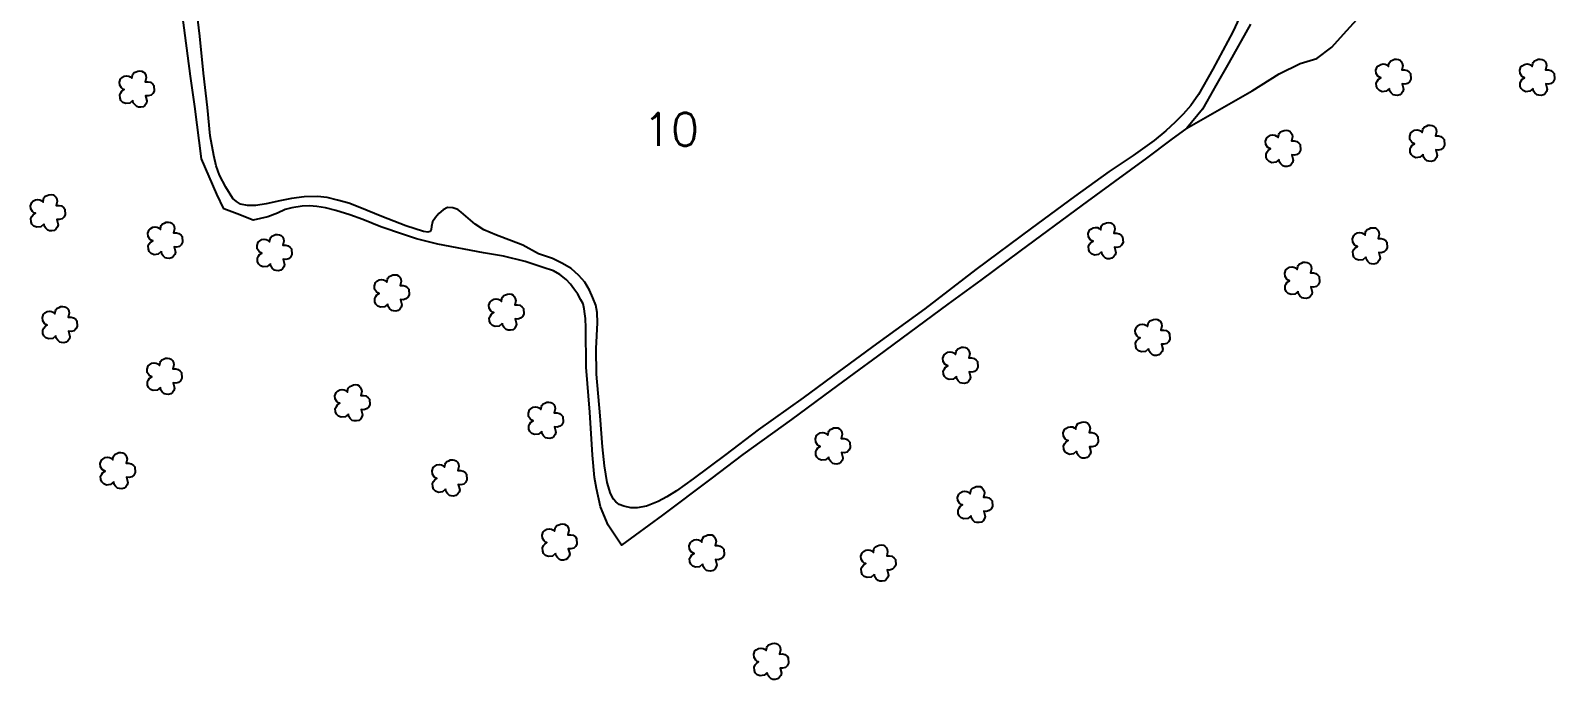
# Model space of a CAD drawing. Extents: x 727917 to 730017, y 7820137 to 7823107.
# Drawn here: x 728970 to 729575, y 7820943 to 7821201 of the extents above; entities that cross this region are included whole.
import ezdxf

# ---------------------------------------------------------------- set-up
doc = ezdxf.new("R2010")
doc.units = 0
doc.linetypes.add('CONTINUO', pattern=[0])
for name, color, linetype in [('0114000665', 1, 'Continuous'), ('_SIMBOLO ARVORE', 118, 'Continuous'), ('PASTO', 7, 'Continuous'), ('TEXTO_NUN_TAL', 7, 'Continuous')]:
    doc.layers.add(name, color=color, linetype=linetype)
doc.layers.add('0114000665010', color=5, linetype='Continuous', lineweight=25)
doc.styles.add('Simplex', font='simplex.shx')

msp = doc.modelspace()

# ---------------------------------------------------------------- linework, layer by layer
at = {"layer": '0114000665'}
msp.add_lwpolyline([(729454.27, 7821203.57), (729445.6, 7821188.31), (729440.51, 7821179.3), (729436.89, 7821172.97), (729435.12, 7821169.93), (729428.96, 7821162.31), (729422.6, 7821157.67), (729412.92, 7821150.42), (729400.24, 7821141.12), (729387.44, 7821131.75), (729362.7, 7821113.58), (729347.19, 7821102.04), (729334.09, 7821092.5), (729321.9, 7821083.45), (729306.1, 7821071.9), (729296.81, 7821065), (729287.7, 7821058.35), (729271.97, 7821046.74), (729252.76, 7821032.8), (729240.03, 7821023.18), (729220.76, 7821008.79), (729204.56, 7820996.88), (729199.26, 7821004.76), (729196.14, 7821012.07), (729194.61, 7821019.31), (729193.77, 7821023.74), (729193, 7821032.51), (729191.97, 7821049.63), (729190.55, 7821067.53), (729190.43, 7821083.12), (729190.2, 7821086.78), (729190.01, 7821088.61), (729189.74, 7821090.68), (729189.25, 7821092.56), (729188.44, 7821094.17), (729187.14, 7821096.43), (729185.64, 7821098.62), (729184.3, 7821100.38), (729182.61, 7821102.26), (729180, 7821104.27), (729177.47, 7821105.72), (729173.41, 7821107.07), (729166.24, 7821109.44), (729157.67, 7821111.52), (729149.77, 7821112.82), (729131.61, 7821116.35), (729123.08, 7821118.46), (729118.01, 7821120.15), (729108.97, 7821123.19), (729101.83, 7821126.1), (729096.69, 7821127.98), (729091.1, 7821129.64), (729087.07, 7821130.67), (729083.61, 7821131.25), (729080.65, 7821131.48), (729077.77, 7821131.4), (729073.7, 7821130.78), (729071.05, 7821130.12), (729068.02, 7821128.6), (729064.14, 7821127.12), (729058.25, 7821125.88), (729051.97, 7821128.28), (729046.72, 7821130.31), (729043.85, 7821136.11), (729037.83, 7821150.23), (729035.09, 7821170.93), (729033.44, 7821183.04), (729030.27, 7821207.21)], dxfattribs=at)
at = {"layer": '0114000665010'}
msp.add_lwpolyline([(729453.4, 7821214.05), (729447.19, 7821200.62), (729439.31, 7821185.71), (729433.56, 7821175.76), (729430.5, 7821171.31), (729427.53, 7821167.88), (729424.29, 7821164.73), (729420.58, 7821161.31), (729415.95, 7821157.51), (729407.61, 7821151.49), (729398.11, 7821145.2), (729384.35, 7821135.21), (729367.35, 7821122.69), (729345.18, 7821106.25), (729324.92, 7821090.63), (729305.77, 7821076.78), (729290.79, 7821065.79), (729276.69, 7821055.36), (729258.8, 7821042.57), (729245.98, 7821032.83), (729233.03, 7821023.12), (729226.41, 7821018.43), (729222.58, 7821015.99), (729219.04, 7821014.19), (729214.48, 7821012.34), (729210.78, 7821011.61), (729208.23, 7821011.69), (729205.4, 7821012.27), (729203.66, 7821012.96), (729202.28, 7821013.97), (729201.41, 7821015.14), (729200.13, 7821017.35), (729198.86, 7821021.7), (729197.84, 7821028.32), (729197.05, 7821035.91), (729196.03, 7821048.2), (729194.62, 7821064.73), (729194.44, 7821074.91), (729194.97, 7821085.08), (729194.9, 7821089.24), (729194.32, 7821092.03), (729193.16, 7821095.05), (729191.88, 7821098.02), (729189.96, 7821101.28), (729187.57, 7821103.84), (729184.48, 7821106.65), (729181.16, 7821108.63), (729177.2, 7821110.55), (729171.56, 7821112.47), (729165.33, 7821115.9), (729160.8, 7821117.62), (729154.94, 7821119.87), (729149.94, 7821121.96), (729146.37, 7821124.29), (729140.93, 7821128.95), (729139.51, 7821130.12), (729137.58, 7821130.66), (729135.5, 7821130.81), (729133.75, 7821129.97), (729132.04, 7821128.44), (729130.65, 7821126.88), (729129.49, 7821125.17), (729129.05, 7821123.38), (729129.01, 7821122.07), (729128.54, 7821121.38), (729127.67, 7821121.09), (729125.99, 7821121.27), (729118.92, 7821123.53), (729109.34, 7821127.28), (729100.65, 7821130.85), (729096.25, 7821132.52), (729091.84, 7821133.83), (729087.71, 7821134.78), (729083.81, 7821135.18), (729078.6, 7821135.08), (729073.57, 7821134.38), (729068.93, 7821133.51), (729063.4, 7821132.27), (729059.39, 7821131.69), (729056.04, 7821131.65), (729053.34, 7821132.23), (729051.74, 7821133.25), (729050.24, 7821134.49), (729047.44, 7821138.97), (729044.92, 7821143.67), (729043.61, 7821147.39), (729042.63, 7821151.55), (729041.28, 7821159.27), (729040.14, 7821170.5), (729038.61, 7821184.17), (729037.08, 7821198.86), (729035.4, 7821213.44)], dxfattribs=at)
at = {"layer": '_SIMBOLO ARVORE', "linetype": 'CONTINUO'}
for points in [[(729509.36, 7821178.05, 0), (729508.11, 7821177.01, 0), (729506.53, 7821176.82, 0), (729505.4, 7821177.26, 0), (729504.6, 7821178.05, 0), (729504.27, 7821178.95, 0), (729504.18, 7821180.28, 0), (729504.61, 7821181.12, 0), (729505.07, 7821181.74, 0), (729505.98, 7821182.36, 0), (729505.4, 7821182.55, 0), (729504.83, 7821183.02, 0), (729504.16, 7821184.08, 0), (729504.03, 7821185.34, 0), (729504.52, 7821186.66, 0), (729505.03, 7821187.13, 0), (729505.96, 7821187.69, 0), (729506.94, 7821187.83, 0), (729507.72, 7821187.71, 0), (729508.33, 7821187.43, 0), (729509.01, 7821186.82, 0), (729509.21, 7821187.98, 0), (729509.39, 7821188.44, 0), (729509.89, 7821189.08, 0), (729510.64, 7821189.36, 0), (729511.38, 7821189.68, 0), (729512.2, 7821189.76, 0), (729512.98, 7821189.65, 0), (729513.62, 7821189.31, 0), (729514.09, 7821188.8, 0), (729514.5, 7821187.99, 0), (729514.67, 7821187.08, 0), (729514.29, 7821185.46, 0), (729515.42, 7821185.48, 0), (729516.36, 7821185.26, 0), (729517.24, 7821184.56, 0), (729517.73, 7821184, 0), (729517.86, 7821181.77, 0), (729517.32, 7821180.78, 0), (729516.59, 7821180.12, 0), (729515.45, 7821179.81, 0), (729514.45, 7821179.9, 0), (729514.99, 7821177.82, 0), (729514.74, 7821176.94, 0), (729514.14, 7821176.09, 0), (729513.48, 7821175.57, 0), (729512.54, 7821175.33, 0), (729511.61, 7821175.39, 0), (729510.91, 7821175.59, 0), (729510.11, 7821176.38, 0), (729509.57, 7821177.08, 0), (729509.4, 7821178.16, 0)], [(729566.42, 7821178.05, 0), (729565.17, 7821177.01, 0), (729563.59, 7821176.82, 0), (729562.46, 7821177.26, 0), (729561.66, 7821178.05, 0), (729561.33, 7821178.95, 0), (729561.24, 7821180.28, 0), (729561.67, 7821181.12, 0), (729562.13, 7821181.74, 0), (729563.04, 7821182.36, 0), (729562.46, 7821182.55, 0), (729561.89, 7821183.02, 0), (729561.22, 7821184.08, 0), (729561.09, 7821185.34, 0), (729561.58, 7821186.66, 0), (729562.09, 7821187.13, 0), (729563.02, 7821187.69, 0), (729564, 7821187.83, 0), (729564.78, 7821187.71, 0), (729565.39, 7821187.43, 0), (729566.07, 7821186.82, 0), (729566.27, 7821187.98, 0), (729566.45, 7821188.44, 0), (729566.95, 7821189.08, 0), (729567.7, 7821189.36, 0), (729568.44, 7821189.68, 0), (729569.26, 7821189.76, 0), (729570.04, 7821189.65, 0), (729570.68, 7821189.31, 0), (729571.15, 7821188.8, 0), (729571.56, 7821187.99, 0), (729571.73, 7821187.08, 0), (729571.35, 7821185.46, 0), (729572.48, 7821185.48, 0), (729573.42, 7821185.26, 0), (729574.3, 7821184.56, 0), (729574.79, 7821184, 0), (729574.92, 7821181.77, 0), (729574.38, 7821180.78, 0), (729573.65, 7821180.12, 0), (729572.51, 7821179.81, 0), (729571.51, 7821179.9, 0), (729572.05, 7821177.82, 0), (729571.8, 7821176.94, 0), (729571.2, 7821176.09, 0), (729570.54, 7821175.57, 0), (729569.6, 7821175.33, 0), (729568.67, 7821175.39, 0), (729567.97, 7821175.59, 0), (729567.17, 7821176.38, 0), (729566.63, 7821177.08, 0), (729566.46, 7821178.16, 0)], [(729010.53, 7821173.37, 0), (729009.28, 7821172.32, 0), (729007.7, 7821172.14, 0), (729006.57, 7821172.58, 0), (729005.77, 7821173.36, 0), (729005.44, 7821174.27, 0), (729005.35, 7821175.6, 0), (729005.78, 7821176.44, 0), (729006.23, 7821177.06, 0), (729007.15, 7821177.68, 0), (729006.57, 7821177.86, 0), (729005.99, 7821178.33, 0), (729005.32, 7821179.39, 0), (729005.2, 7821180.66, 0), (729005.69, 7821181.97, 0), (729006.2, 7821182.44, 0), (729007.13, 7821183.01, 0), (729008.1, 7821183.14, 0), (729008.88, 7821183.03, 0), (729009.5, 7821182.74, 0), (729010.18, 7821182.14, 0), (729010.38, 7821183.29, 0), (729010.55, 7821183.75, 0), (729011.06, 7821184.39, 0), (729011.81, 7821184.67, 0), (729012.54, 7821185, 0), (729013.37, 7821185.07, 0), (729014.15, 7821184.96, 0), (729014.79, 7821184.63, 0), (729015.26, 7821184.12, 0), (729015.67, 7821183.3, 0), (729015.83, 7821182.39, 0), (729015.46, 7821180.78, 0), (729016.59, 7821180.8, 0), (729017.52, 7821180.57, 0), (729018.41, 7821179.87, 0), (729018.9, 7821179.31, 0), (729019.03, 7821177.09, 0), (729018.48, 7821176.09, 0), (729017.76, 7821175.43, 0), (729016.62, 7821175.13, 0), (729015.62, 7821175.21, 0), (729016.15, 7821173.14, 0), (729015.91, 7821172.25, 0), (729015.31, 7821171.41, 0), (729014.65, 7821170.88, 0), (729013.71, 7821170.65, 0), (729012.77, 7821170.71, 0), (729012.08, 7821170.9, 0), (729011.28, 7821171.69, 0), (729010.73, 7821172.4, 0), (729010.56, 7821173.48, 0)], [(729522.75, 7821151.87, 0), (729521.51, 7821150.82, 0), (729519.92, 7821150.64, 0), (729518.79, 7821151.08, 0), (729517.99, 7821151.86, 0), (729517.66, 7821152.77, 0), (729517.57, 7821154.1, 0), (729518.01, 7821154.94, 0), (729518.46, 7821155.56, 0), (729519.37, 7821156.18, 0), (729518.79, 7821156.36, 0), (729518.22, 7821156.83, 0), (729517.55, 7821157.89, 0), (729517.43, 7821159.16, 0), (729517.91, 7821160.47, 0), (729518.42, 7821160.94, 0), (729519.35, 7821161.51, 0), (729520.33, 7821161.64, 0), (729521.11, 7821161.53, 0), (729521.73, 7821161.24, 0), (729522.4, 7821160.64, 0), (729522.61, 7821161.79, 0), (729522.78, 7821162.25, 0), (729523.28, 7821162.89, 0), (729524.04, 7821163.17, 0), (729524.77, 7821163.5, 0), (729525.6, 7821163.57, 0), (729526.38, 7821163.46, 0), (729527.01, 7821163.12, 0), (729527.48, 7821162.62, 0), (729527.9, 7821161.8, 0), (729528.06, 7821160.89, 0), (729527.68, 7821159.28, 0), (729528.81, 7821159.3, 0), (729529.75, 7821159.07, 0), (729530.63, 7821158.37, 0), (729531.12, 7821157.81, 0), (729531.25, 7821155.59, 0), (729530.71, 7821154.59, 0), (729529.98, 7821153.93, 0), (729528.84, 7821153.63, 0), (729527.84, 7821153.71, 0), (729528.38, 7821151.64, 0), (729528.13, 7821150.75, 0), (729527.53, 7821149.91, 0), (729526.87, 7821149.38, 0), (729525.93, 7821149.15, 0), (729525, 7821149.21, 0), (729524.3, 7821149.4, 0), (729523.5, 7821150.19, 0), (729522.96, 7821150.9, 0), (729522.79, 7821151.98, 0)], [(729465.57, 7821149.86, 0), (729464.32, 7821148.82, 0), (729462.74, 7821148.64, 0), (729461.61, 7821149.07, 0), (729460.81, 7821149.86, 0), (729460.48, 7821150.76, 0), (729460.39, 7821152.09, 0), (729460.82, 7821152.93, 0), (729461.27, 7821153.55, 0), (729462.19, 7821154.17, 0), (729461.61, 7821154.36, 0), (729461.03, 7821154.83, 0), (729460.36, 7821155.89, 0), (729460.24, 7821157.15, 0), (729460.72, 7821158.47, 0), (729461.24, 7821158.94, 0), (729462.16, 7821159.51, 0), (729463.14, 7821159.64, 0), (729463.92, 7821159.53, 0), (729464.54, 7821159.24, 0), (729465.22, 7821158.64, 0), (729465.42, 7821159.79, 0), (729465.59, 7821160.25, 0), (729466.1, 7821160.89, 0), (729466.85, 7821161.17, 0), (729467.58, 7821161.49, 0), (729468.41, 7821161.57, 0), (729469.19, 7821161.46, 0), (729469.82, 7821161.12, 0), (729470.3, 7821160.61, 0), (729470.71, 7821159.8, 0), (729470.87, 7821158.89, 0), (729470.49, 7821157.28, 0), (729471.63, 7821157.29, 0), (729472.56, 7821157.07, 0), (729473.44, 7821156.37, 0), (729473.93, 7821155.81, 0), (729474.07, 7821153.59, 0), (729473.52, 7821152.59, 0), (729472.8, 7821151.93, 0), (729471.66, 7821151.62, 0), (729470.66, 7821151.71, 0), (729471.19, 7821149.63, 0), (729470.95, 7821148.75, 0), (729470.35, 7821147.9, 0), (729469.69, 7821147.38, 0), (729468.75, 7821147.15, 0), (729467.81, 7821147.2, 0), (729467.12, 7821147.4, 0), (729466.32, 7821148.19, 0), (729465.77, 7821148.9, 0), (729465.6, 7821149.97, 0)], [(728975.23, 7821124.27, 0), (728973.98, 7821123.23, 0), (728972.4, 7821123.04, 0), (728971.27, 7821123.48, 0), (728970.47, 7821124.27, 0), (728970.14, 7821125.17, 0), (728970.05, 7821126.5, 0), (728970.48, 7821127.34, 0), (728970.94, 7821127.96, 0), (728971.85, 7821128.58, 0), (728971.27, 7821128.76, 0), (728970.7, 7821129.24, 0), (728970.02, 7821130.3, 0), (728969.9, 7821131.56, 0), (728970.39, 7821132.87, 0), (728970.9, 7821133.34, 0), (728971.83, 7821133.91, 0), (728972.8, 7821134.04, 0), (728973.58, 7821133.93, 0), (728974.2, 7821133.65, 0), (728974.88, 7821133.04, 0), (728975.08, 7821134.2, 0), (728975.25, 7821134.66, 0), (728975.76, 7821135.3, 0), (728976.51, 7821135.57, 0), (728977.24, 7821135.9, 0), (728978.07, 7821135.97, 0), (728978.85, 7821135.86, 0), (728979.49, 7821135.53, 0), (728979.96, 7821135.02, 0), (728980.37, 7821134.2, 0), (728980.53, 7821133.3, 0), (728980.16, 7821131.68, 0), (728981.29, 7821131.7, 0), (728982.22, 7821131.47, 0), (728983.11, 7821130.78, 0), (728983.6, 7821130.22, 0), (728983.73, 7821127.99, 0), (728983.18, 7821127, 0), (728982.46, 7821126.33, 0), (728981.32, 7821126.03, 0), (728980.32, 7821126.12, 0), (728980.85, 7821124.04, 0), (728980.61, 7821123.16, 0), (728980.01, 7821122.31, 0), (728979.35, 7821121.78, 0), (728978.41, 7821121.55, 0), (728977.48, 7821121.61, 0), (728976.78, 7821121.81, 0), (728975.98, 7821122.59, 0), (728975.43, 7821123.3, 0), (728975.27, 7821124.38, 0)], [(729021.81, 7821113.36, 0), (729020.56, 7821112.31, 0), (729018.98, 7821112.13, 0), (729017.85, 7821112.57, 0), (729017.05, 7821113.36, 0), (729016.72, 7821114.26, 0), (729016.63, 7821115.59, 0), (729017.06, 7821116.43, 0), (729017.52, 7821117.05, 0), (729018.43, 7821117.67, 0), (729017.85, 7821117.85, 0), (729017.28, 7821118.33, 0), (729016.6, 7821119.39, 0), (729016.48, 7821120.65, 0), (729016.97, 7821121.96, 0), (729017.48, 7821122.43, 0), (729018.41, 7821123, 0), (729019.38, 7821123.13, 0), (729020.16, 7821123.02, 0), (729020.78, 7821122.74, 0), (729021.46, 7821122.13, 0), (729021.66, 7821123.29, 0), (729021.83, 7821123.75, 0), (729022.34, 7821124.39, 0), (729023.09, 7821124.66, 0), (729023.82, 7821124.99, 0), (729024.65, 7821125.06, 0), (729025.43, 7821124.95, 0), (729026.07, 7821124.62, 0), (729026.54, 7821124.11, 0), (729026.95, 7821123.29, 0), (729027.11, 7821122.39, 0), (729026.74, 7821120.77, 0), (729027.87, 7821120.79, 0), (729028.8, 7821120.56, 0), (729029.69, 7821119.87, 0), (729030.18, 7821119.31, 0), (729030.31, 7821117.08, 0), (729029.76, 7821116.09, 0), (729029.04, 7821115.42, 0), (729027.9, 7821115.12, 0), (729026.9, 7821115.21, 0), (729027.43, 7821113.13, 0), (729027.19, 7821112.24, 0), (729026.59, 7821111.4, 0), (729025.93, 7821110.87, 0), (729024.99, 7821110.64, 0), (729024.06, 7821110.7, 0), (729023.36, 7821110.9, 0), (729022.56, 7821111.68, 0), (729022.01, 7821112.39, 0), (729021.85, 7821113.47, 0)], [(729065.16, 7821108.48, 0), (729063.91, 7821107.43, 0), (729062.33, 7821107.25, 0), (729061.2, 7821107.69, 0), (729060.4, 7821108.47, 0), (729060.07, 7821109.37, 0), (729059.98, 7821110.7, 0), (729060.41, 7821111.54, 0), (729060.87, 7821112.17, 0), (729061.78, 7821112.78, 0), (729061.2, 7821112.97, 0), (729060.63, 7821113.44, 0), (729059.95, 7821114.5, 0), (729059.83, 7821115.76, 0), (729060.32, 7821117.08, 0), (729060.83, 7821117.55, 0), (729061.76, 7821118.12, 0), (729062.73, 7821118.25, 0), (729063.51, 7821118.14, 0), (729064.13, 7821117.85, 0), (729064.81, 7821117.25, 0), (729065.01, 7821118.4, 0), (729065.18, 7821118.86, 0), (729065.69, 7821119.5, 0), (729066.44, 7821119.78, 0), (729067.17, 7821120.1, 0), (729068, 7821120.18, 0), (729068.78, 7821120.07, 0), (729069.42, 7821119.73, 0), (729069.89, 7821119.22, 0), (729070.3, 7821118.41, 0), (729070.46, 7821117.5, 0), (729070.09, 7821115.89, 0), (729071.22, 7821115.91, 0), (729072.15, 7821115.68, 0), (729073.04, 7821114.98, 0), (729073.53, 7821114.42, 0), (729073.66, 7821112.2, 0), (729073.11, 7821111.2, 0), (729072.39, 7821110.54, 0), (729071.25, 7821110.23, 0), (729070.25, 7821110.32, 0), (729070.78, 7821108.25, 0), (729070.54, 7821107.36, 0), (729069.94, 7821106.51, 0), (729069.28, 7821105.99, 0), (729068.34, 7821105.76, 0), (729067.41, 7821105.81, 0), (729066.71, 7821106.01, 0), (729065.91, 7821106.8, 0), (729065.36, 7821107.51, 0), (729065.2, 7821108.58, 0)], [(729395.11, 7821113.21, 0), (729393.87, 7821112.16, 0), (729392.28, 7821111.98, 0), (729391.16, 7821112.42, 0), (729390.36, 7821113.2, 0), (729390.03, 7821114.1, 0), (729389.94, 7821115.43, 0), (729390.37, 7821116.27, 0), (729390.82, 7821116.9, 0), (729391.73, 7821117.51, 0), (729391.15, 7821117.7, 0), (729390.58, 7821118.17, 0), (729389.91, 7821119.23, 0), (729389.79, 7821120.49, 0), (729390.27, 7821121.81, 0), (729390.78, 7821122.28, 0), (729391.71, 7821122.85, 0), (729392.69, 7821122.98, 0), (729393.47, 7821122.87, 0), (729394.09, 7821122.58, 0), (729394.76, 7821121.98, 0), (729394.97, 7821123.13, 0), (729395.14, 7821123.59, 0), (729395.64, 7821124.23, 0), (729396.4, 7821124.51, 0), (729397.13, 7821124.83, 0), (729397.96, 7821124.91, 0), (729398.74, 7821124.8, 0), (729399.37, 7821124.46, 0), (729399.84, 7821123.95, 0), (729400.26, 7821123.14, 0), (729400.42, 7821122.23, 0), (729400.04, 7821120.62, 0), (729401.17, 7821120.63, 0), (729402.11, 7821120.41, 0), (729402.99, 7821119.71, 0), (729403.48, 7821119.15, 0), (729403.62, 7821116.93, 0), (729403.07, 7821115.93, 0), (729402.35, 7821115.27, 0), (729401.21, 7821114.96, 0), (729400.21, 7821115.05, 0), (729400.74, 7821112.97, 0), (729400.5, 7821112.09, 0), (729399.89, 7821111.24, 0), (729399.23, 7821110.72, 0), (729398.29, 7821110.49, 0), (729397.36, 7821110.54, 0), (729396.66, 7821110.74, 0), (729395.86, 7821111.53, 0), (729395.32, 7821112.24, 0), (729395.15, 7821113.31, 0)], [(729500.04, 7821111.14, 0), (729498.8, 7821110.09, 0), (729497.22, 7821109.91, 0), (729496.09, 7821110.35, 0), (729495.29, 7821111.13, 0), (729494.96, 7821112.03, 0), (729494.87, 7821113.36, 0), (729495.3, 7821114.2, 0), (729495.75, 7821114.83, 0), (729496.67, 7821115.44, 0), (729496.09, 7821115.63, 0), (729495.51, 7821116.1, 0), (729494.84, 7821117.16, 0), (729494.72, 7821118.42, 0), (729495.2, 7821119.74, 0), (729495.71, 7821120.21, 0), (729496.64, 7821120.78, 0), (729497.62, 7821120.91, 0), (729498.4, 7821120.8, 0), (729499.02, 7821120.51, 0), (729499.7, 7821119.91, 0), (729499.9, 7821121.06, 0), (729500.07, 7821121.52, 0), (729500.58, 7821122.16, 0), (729501.33, 7821122.44, 0), (729502.06, 7821122.76, 0), (729502.89, 7821122.84, 0), (729503.67, 7821122.73, 0), (729504.3, 7821122.39, 0), (729504.78, 7821121.88, 0), (729505.19, 7821121.07, 0), (729505.35, 7821120.16, 0), (729504.97, 7821118.55, 0), (729506.11, 7821118.56, 0), (729507.04, 7821118.34, 0), (729507.92, 7821117.64, 0), (729508.41, 7821117.08, 0), (729508.55, 7821114.86, 0), (729508, 7821113.86, 0), (729507.28, 7821113.2, 0), (729506.14, 7821112.89, 0), (729505.14, 7821112.98, 0), (729505.67, 7821110.9, 0), (729505.43, 7821110.02, 0), (729504.83, 7821109.17, 0), (729504.16, 7821108.65, 0), (729503.23, 7821108.42, 0), (729502.29, 7821108.47, 0), (729501.6, 7821108.67, 0), (729500.79, 7821109.46, 0), (729500.25, 7821110.17, 0), (729500.08, 7821111.24, 0)], [(729473.13, 7821097.49, 0), (729471.89, 7821096.45, 0), (729470.31, 7821096.27, 0), (729469.18, 7821096.7, 0), (729468.38, 7821097.49, 0), (729468.05, 7821098.39, 0), (729467.96, 7821099.72, 0), (729468.39, 7821100.56, 0), (729468.84, 7821101.18, 0), (729469.75, 7821101.8, 0), (729469.17, 7821101.99, 0), (729468.6, 7821102.46, 0), (729467.93, 7821103.52, 0), (729467.81, 7821104.78, 0), (729468.29, 7821106.1, 0), (729468.8, 7821106.57, 0), (729469.73, 7821107.14, 0), (729470.71, 7821107.27, 0), (729471.49, 7821107.16, 0), (729472.11, 7821106.87, 0), (729472.78, 7821106.27, 0), (729472.99, 7821107.42, 0), (729473.16, 7821107.88, 0), (729473.67, 7821108.52, 0), (729474.42, 7821108.8, 0), (729475.15, 7821109.12, 0), (729475.98, 7821109.2, 0), (729476.76, 7821109.09, 0), (729477.39, 7821108.75, 0), (729477.86, 7821108.24, 0), (729478.28, 7821107.43, 0), (729478.44, 7821106.52, 0), (729478.06, 7821104.91, 0), (729479.2, 7821104.92, 0), (729480.13, 7821104.7, 0), (729481.01, 7821104, 0), (729481.5, 7821103.44, 0), (729481.64, 7821101.22, 0), (729481.09, 7821100.22, 0), (729480.37, 7821099.56, 0), (729479.23, 7821099.25, 0), (729478.23, 7821099.34, 0), (729478.76, 7821097.26, 0), (729478.52, 7821096.38, 0), (729477.92, 7821095.53, 0), (729477.25, 7821095.01, 0), (729476.31, 7821094.78, 0), (729475.38, 7821094.83, 0), (729474.68, 7821095.03, 0), (729473.88, 7821095.82, 0), (729473.34, 7821096.53, 0), (729473.17, 7821097.6, 0)], [(729111.74, 7821092.47, 0), (729110.49, 7821091.43, 0), (729108.91, 7821091.25, 0), (729107.78, 7821091.68, 0), (729106.98, 7821092.47, 0), (729106.65, 7821093.37, 0), (729106.56, 7821094.7, 0), (729106.99, 7821095.54, 0), (729107.44, 7821096.16, 0), (729108.36, 7821096.78, 0), (729107.78, 7821096.97, 0), (729107.2, 7821097.44, 0), (729106.53, 7821098.5, 0), (729106.41, 7821099.76, 0), (729106.9, 7821101.08, 0), (729107.41, 7821101.55, 0), (729108.34, 7821102.12, 0), (729109.31, 7821102.25, 0), (729110.09, 7821102.14, 0), (729110.71, 7821101.85, 0), (729111.39, 7821101.25, 0), (729111.59, 7821102.4, 0), (729111.76, 7821102.86, 0), (729112.27, 7821103.5, 0), (729113.02, 7821103.78, 0), (729113.75, 7821104.1, 0), (729114.58, 7821104.18, 0), (729115.36, 7821104.07, 0), (729116, 7821103.73, 0), (729116.47, 7821103.22, 0), (729116.88, 7821102.41, 0), (729117.04, 7821101.5, 0), (729116.67, 7821099.89, 0), (729117.8, 7821099.9, 0), (729118.73, 7821099.68, 0), (729119.62, 7821098.98, 0), (729120.11, 7821098.42, 0), (729120.24, 7821096.2, 0), (729119.69, 7821095.2, 0), (729118.97, 7821094.54, 0), (729117.83, 7821094.23, 0), (729116.83, 7821094.32, 0), (729117.36, 7821092.24, 0), (729117.12, 7821091.36, 0), (729116.52, 7821090.51, 0), (729115.86, 7821089.99, 0), (729114.92, 7821089.76, 0), (729113.99, 7821089.81, 0), (729113.29, 7821090.01, 0), (729112.49, 7821090.8, 0), (729111.94, 7821091.51, 0), (729111.77, 7821092.58, 0)], [(729157.22, 7821084.84, 0), (729155.98, 7821083.79, 0), (729154.39, 7821083.61, 0), (729153.27, 7821084.05, 0), (729152.47, 7821084.83, 0), (729152.14, 7821085.73, 0), (729152.05, 7821087.07, 0), (729152.48, 7821087.91, 0), (729152.93, 7821088.53, 0), (729153.84, 7821089.15, 0), (729153.26, 7821089.33, 0), (729152.69, 7821089.8, 0), (729152.02, 7821090.86, 0), (729151.9, 7821092.12, 0), (729152.38, 7821093.44, 0), (729152.89, 7821093.91, 0), (729153.82, 7821094.48, 0), (729154.8, 7821094.61, 0), (729155.58, 7821094.5, 0), (729156.2, 7821094.21, 0), (729156.87, 7821093.61, 0), (729157.08, 7821094.76, 0), (729157.25, 7821095.22, 0), (729157.75, 7821095.86, 0), (729158.51, 7821096.14, 0), (729159.24, 7821096.47, 0), (729160.07, 7821096.54, 0), (729160.85, 7821096.43, 0), (729161.48, 7821096.09, 0), (729161.95, 7821095.58, 0), (729162.37, 7821094.77, 0), (729162.53, 7821093.86, 0), (729162.15, 7821092.25, 0), (729163.28, 7821092.27, 0), (729164.22, 7821092.04, 0), (729165.1, 7821091.34, 0), (729165.59, 7821090.78, 0), (729165.73, 7821088.56, 0), (729165.18, 7821087.56, 0), (729164.46, 7821086.9, 0), (729163.32, 7821086.59, 0), (729162.32, 7821086.68, 0), (729162.85, 7821084.61, 0), (729162.6, 7821083.72, 0), (729162, 7821082.88, 0), (729161.34, 7821082.35, 0), (729160.4, 7821082.12, 0), (729159.47, 7821082.17, 0), (729158.77, 7821082.37, 0), (729157.97, 7821083.16, 0), (729157.43, 7821083.87, 0), (729157.26, 7821084.94, 0)], [(728979.96, 7821079.9, 0), (728978.71, 7821078.86, 0), (728977.13, 7821078.67, 0), (728976, 7821079.11, 0), (728975.2, 7821079.9, 0), (728974.87, 7821080.8, 0), (728974.78, 7821082.13, 0), (728975.21, 7821082.97, 0), (728975.67, 7821083.59, 0), (728976.58, 7821084.21, 0), (728976, 7821084.4, 0), (728975.43, 7821084.87, 0), (728974.75, 7821085.93, 0), (728974.63, 7821087.19, 0), (728975.12, 7821088.5, 0), (728975.63, 7821088.98, 0), (728976.56, 7821089.54, 0), (728977.53, 7821089.67, 0), (728978.31, 7821089.56, 0), (728978.93, 7821089.28, 0), (728979.61, 7821088.67, 0), (728979.81, 7821089.83, 0), (728979.98, 7821090.29, 0), (728980.49, 7821090.93, 0), (728981.24, 7821091.2, 0), (728981.98, 7821091.53, 0), (728982.8, 7821091.61, 0), (728983.58, 7821091.49, 0), (728984.22, 7821091.16, 0), (728984.69, 7821090.65, 0), (728985.1, 7821089.84, 0), (728985.26, 7821088.93, 0), (728984.89, 7821087.31, 0), (728986.02, 7821087.33, 0), (728986.96, 7821087.11, 0), (728987.84, 7821086.41, 0), (728988.33, 7821085.85, 0), (728988.46, 7821083.62, 0), (728987.91, 7821082.63, 0), (728987.19, 7821081.96, 0), (728986.05, 7821081.66, 0), (728985.05, 7821081.75, 0), (728985.58, 7821079.67, 0), (728985.34, 7821078.79, 0), (728984.74, 7821077.94, 0), (728984.08, 7821077.41, 0), (728983.14, 7821077.18, 0), (728982.21, 7821077.24, 0), (728981.51, 7821077.44, 0), (728980.71, 7821078.22, 0), (728980.16, 7821078.93, 0), (728980, 7821080.01, 0)], [(729413.75, 7821074.8, 0), (729412.5, 7821073.75, 0), (729410.92, 7821073.57, 0), (729409.79, 7821074.01, 0), (729408.99, 7821074.8, 0), (729408.66, 7821075.7, 0), (729408.57, 7821077.03, 0), (729409, 7821077.87, 0), (729409.45, 7821078.49, 0), (729410.37, 7821079.11, 0), (729409.79, 7821079.29, 0), (729409.21, 7821079.77, 0), (729408.54, 7821080.83, 0), (729408.42, 7821082.09, 0), (729408.91, 7821083.4, 0), (729409.42, 7821083.87, 0), (729410.35, 7821084.44, 0), (729411.32, 7821084.57, 0), (729412.1, 7821084.46, 0), (729412.72, 7821084.18, 0), (729413.4, 7821083.57, 0), (729413.6, 7821084.73, 0), (729413.77, 7821085.19, 0), (729414.28, 7821085.83, 0), (729415.03, 7821086.1, 0), (729415.76, 7821086.43, 0), (729416.59, 7821086.5, 0), (729417.37, 7821086.39, 0), (729418, 7821086.06, 0), (729418.48, 7821085.55, 0), (729418.89, 7821084.73, 0), (729419.05, 7821083.83, 0), (729418.67, 7821082.21, 0), (729419.81, 7821082.23, 0), (729420.74, 7821082, 0), (729421.63, 7821081.31, 0), (729422.11, 7821080.75, 0), (729422.25, 7821078.52, 0), (729421.7, 7821077.53, 0), (729420.98, 7821076.86, 0), (729419.84, 7821076.56, 0), (729418.84, 7821076.65, 0), (729419.37, 7821074.57, 0), (729419.13, 7821073.68, 0), (729418.53, 7821072.84, 0), (729417.87, 7821072.31, 0), (729416.93, 7821072.08, 0), (729415.99, 7821072.14, 0), (729415.3, 7821072.34, 0), (729414.5, 7821073.12, 0), (729413.95, 7821073.83, 0), (729413.78, 7821074.91, 0)], [(729337.47, 7821063.74, 0), (729336.23, 7821062.7, 0), (729334.64, 7821062.52, 0), (729333.51, 7821062.95, 0), (729332.71, 7821063.74, 0), (729332.38, 7821064.64, 0), (729332.29, 7821065.97, 0), (729332.73, 7821066.81, 0), (729333.18, 7821067.43, 0), (729334.09, 7821068.05, 0), (729333.51, 7821068.24, 0), (729332.94, 7821068.71, 0), (729332.27, 7821069.77, 0), (729332.15, 7821071.03, 0), (729332.63, 7821072.35, 0), (729333.14, 7821072.82, 0), (729334.07, 7821073.39, 0), (729335.05, 7821073.52, 0), (729335.83, 7821073.41, 0), (729336.45, 7821073.12, 0), (729337.12, 7821072.52, 0), (729337.33, 7821073.67, 0), (729337.5, 7821074.13, 0), (729338, 7821074.77, 0), (729338.76, 7821075.05, 0), (729339.49, 7821075.37, 0), (729340.32, 7821075.45, 0), (729341.1, 7821075.34, 0), (729341.73, 7821075, 0), (729342.2, 7821074.49, 0), (729342.61, 7821073.68, 0), (729342.78, 7821072.77, 0), (729342.4, 7821071.16, 0), (729343.53, 7821071.17, 0), (729344.47, 7821070.95, 0), (729345.35, 7821070.25, 0), (729345.84, 7821069.69, 0), (729345.97, 7821067.47, 0), (729345.43, 7821066.47, 0), (729344.7, 7821065.81, 0), (729343.56, 7821065.5, 0), (729342.56, 7821065.59, 0), (729343.1, 7821063.51, 0), (729342.85, 7821062.63, 0), (729342.25, 7821061.78, 0), (729341.59, 7821061.26, 0), (729340.65, 7821061.03, 0), (729339.72, 7821061.08, 0), (729339.02, 7821061.28, 0), (729338.22, 7821062.07, 0), (729337.68, 7821062.78, 0), (729337.51, 7821063.85, 0)], [(729021.49, 7821059.38, 0), (729020.24, 7821058.33, 0), (729018.66, 7821058.15, 0), (729017.53, 7821058.59, 0), (729016.73, 7821059.38, 0), (729016.4, 7821060.28, 0), (729016.31, 7821061.61, 0), (729016.74, 7821062.45, 0), (729017.2, 7821063.07, 0), (729018.11, 7821063.69, 0), (729017.53, 7821063.87, 0), (729016.96, 7821064.34, 0), (729016.28, 7821065.4, 0), (729016.16, 7821066.67, 0), (729016.65, 7821067.98, 0), (729017.16, 7821068.45, 0), (729018.09, 7821069.02, 0), (729019.06, 7821069.15, 0), (729019.85, 7821069.04, 0), (729020.46, 7821068.75, 0), (729021.14, 7821068.15, 0), (729021.34, 7821069.3, 0), (729021.51, 7821069.77, 0), (729022.02, 7821070.41, 0), (729022.77, 7821070.68, 0), (729023.51, 7821071.01, 0), (729024.33, 7821071.08, 0), (729025.11, 7821070.97, 0), (729025.75, 7821070.64, 0), (729026.22, 7821070.13, 0), (729026.63, 7821069.31, 0), (729026.79, 7821068.41, 0), (729026.42, 7821066.79, 0), (729027.55, 7821066.81, 0), (729028.49, 7821066.58, 0), (729029.37, 7821065.88, 0), (729029.86, 7821065.32, 0), (729029.99, 7821063.1, 0), (729029.44, 7821062.11, 0), (729028.72, 7821061.44, 0), (729027.58, 7821061.14, 0), (729026.58, 7821061.23, 0), (729027.11, 7821059.15, 0), (729026.87, 7821058.26, 0), (729026.27, 7821057.42, 0), (729025.61, 7821056.89, 0), (729024.67, 7821056.66, 0), (729023.74, 7821056.72, 0), (729023.04, 7821056.92, 0), (729022.24, 7821057.7, 0), (729021.69, 7821058.41, 0), (729021.53, 7821059.49, 0)], [(729096.09, 7821048.83, 0), (729094.84, 7821047.79, 0), (729093.26, 7821047.6, 0), (729092.13, 7821048.04, 0), (729091.33, 7821048.83, 0), (729091, 7821049.73, 0), (729090.91, 7821051.06, 0), (729091.34, 7821051.9, 0), (729091.8, 7821052.52, 0), (729092.71, 7821053.14, 0), (729092.13, 7821053.33, 0), (729091.56, 7821053.8, 0), (729090.88, 7821054.86, 0), (729090.76, 7821056.12, 0), (729091.25, 7821057.43, 0), (729091.76, 7821057.91, 0), (729092.69, 7821058.47, 0), (729093.66, 7821058.6, 0), (729094.45, 7821058.49, 0), (729095.06, 7821058.21, 0), (729095.74, 7821057.6, 0), (729095.94, 7821058.76, 0), (729096.11, 7821059.22, 0), (729096.62, 7821059.86, 0), (729097.37, 7821060.13, 0), (729098.11, 7821060.46, 0), (729098.93, 7821060.54, 0), (729099.71, 7821060.42, 0), (729100.35, 7821060.09, 0), (729100.82, 7821059.58, 0), (729101.23, 7821058.77, 0), (729101.39, 7821057.86, 0), (729101.02, 7821056.24, 0), (729102.15, 7821056.26, 0), (729103.09, 7821056.04, 0), (729103.97, 7821055.34, 0), (729104.46, 7821054.78, 0), (729104.59, 7821052.55, 0), (729104.04, 7821051.56, 0), (729103.32, 7821050.9, 0), (729102.18, 7821050.59, 0), (729101.18, 7821050.68, 0), (729101.71, 7821048.6, 0), (729101.47, 7821047.72, 0), (729100.87, 7821046.87, 0), (729100.21, 7821046.34, 0), (729099.27, 7821046.11, 0), (729098.34, 7821046.17, 0), (729097.64, 7821046.37, 0), (729096.84, 7821047.15, 0), (729096.29, 7821047.86, 0), (729096.13, 7821048.94, 0)], [(729172.87, 7821041.92, 0), (729171.63, 7821040.88, 0), (729170.04, 7821040.69, 0), (729168.91, 7821041.13, 0), (729168.11, 7821041.92, 0), (729167.78, 7821042.82, 0), (729167.69, 7821044.15, 0), (729168.13, 7821044.99, 0), (729168.58, 7821045.61, 0), (729169.49, 7821046.23, 0), (729168.91, 7821046.42, 0), (729168.34, 7821046.89, 0), (729167.67, 7821047.95, 0), (729167.55, 7821049.21, 0), (729168.03, 7821050.52, 0), (729168.54, 7821051, 0), (729169.47, 7821051.56, 0), (729170.45, 7821051.7, 0), (729171.23, 7821051.58, 0), (729171.85, 7821051.3, 0), (729172.52, 7821050.69, 0), (729172.72, 7821051.85, 0), (729172.9, 7821052.31, 0), (729173.4, 7821052.95, 0), (729174.15, 7821053.22, 0), (729174.89, 7821053.55, 0), (729175.71, 7821053.63, 0), (729176.5, 7821053.51, 0), (729177.13, 7821053.18, 0), (729177.6, 7821052.67, 0), (729178.01, 7821051.86, 0), (729178.18, 7821050.95, 0), (729177.8, 7821049.33, 0), (729178.93, 7821049.35, 0), (729179.87, 7821049.13, 0), (729180.75, 7821048.43, 0), (729181.24, 7821047.87, 0), (729181.37, 7821045.64, 0), (729180.83, 7821044.65, 0), (729180.1, 7821043.99, 0), (729178.96, 7821043.68, 0), (729177.96, 7821043.77, 0), (729178.5, 7821041.69, 0), (729178.25, 7821040.81, 0), (729177.65, 7821039.96, 0), (729176.99, 7821039.43, 0), (729176.05, 7821039.2, 0), (729175.12, 7821039.26, 0), (729174.42, 7821039.46, 0), (729173.62, 7821040.24, 0), (729173.08, 7821040.95, 0), (729172.91, 7821042.03, 0)], [(729286.82, 7821031.74, 0), (729285.57, 7821030.69, 0), (729283.99, 7821030.51, 0), (729282.86, 7821030.95, 0), (729282.06, 7821031.74, 0), (729281.73, 7821032.64, 0), (729281.64, 7821033.97, 0), (729282.07, 7821034.81, 0), (729282.53, 7821035.43, 0), (729283.44, 7821036.05, 0), (729282.86, 7821036.23, 0), (729282.29, 7821036.71, 0), (729281.61, 7821037.77, 0), (729281.49, 7821039.03, 0), (729281.98, 7821040.34, 0), (729282.49, 7821040.81, 0), (729283.42, 7821041.38, 0), (729284.39, 7821041.51, 0), (729285.17, 7821041.4, 0), (729285.79, 7821041.12, 0), (729286.47, 7821040.51, 0), (729286.67, 7821041.67, 0), (729286.84, 7821042.13, 0), (729287.35, 7821042.77, 0), (729288.1, 7821043.04, 0), (729288.83, 7821043.37, 0), (729289.66, 7821043.44, 0), (729290.44, 7821043.33, 0), (729291.08, 7821043, 0), (729291.55, 7821042.49, 0), (729291.96, 7821041.67, 0), (729292.12, 7821040.77, 0), (729291.75, 7821039.15, 0), (729292.88, 7821039.17, 0), (729293.81, 7821038.94, 0), (729294.7, 7821038.25, 0), (729295.19, 7821037.69, 0), (729295.32, 7821035.46, 0), (729294.77, 7821034.47, 0), (729294.05, 7821033.8, 0), (729292.91, 7821033.5, 0), (729291.91, 7821033.59, 0), (729292.44, 7821031.51, 0), (729292.2, 7821030.62, 0), (729291.6, 7821029.78, 0), (729290.94, 7821029.25, 0), (729290, 7821029.02, 0), (729289.07, 7821029.08, 0), (729288.37, 7821029.28, 0), (729287.57, 7821030.06, 0), (729287.02, 7821030.77, 0), (729286.86, 7821031.85, 0)], [(729385.22, 7821034.07, 0), (729383.97, 7821033.02, 0), (729382.39, 7821032.84, 0), (729381.26, 7821033.28, 0), (729380.46, 7821034.06, 0), (729380.13, 7821034.97, 0), (729380.04, 7821036.3, 0), (729380.47, 7821037.14, 0), (729380.92, 7821037.76, 0), (729381.84, 7821038.38, 0), (729381.26, 7821038.56, 0), (729380.68, 7821039.03, 0), (729380.01, 7821040.09, 0), (729379.89, 7821041.36, 0), (729380.38, 7821042.67, 0), (729380.89, 7821043.14, 0), (729381.82, 7821043.71, 0), (729382.79, 7821043.84, 0), (729383.57, 7821043.73, 0), (729384.19, 7821043.44, 0), (729384.87, 7821042.84, 0), (729385.07, 7821043.99, 0), (729385.24, 7821044.45, 0), (729385.75, 7821045.09, 0), (729386.5, 7821045.37, 0), (729387.23, 7821045.7, 0), (729388.06, 7821045.77, 0), (729388.84, 7821045.66, 0), (729389.47, 7821045.33, 0), (729389.95, 7821044.82, 0), (729390.36, 7821044, 0), (729390.52, 7821043.09, 0), (729390.15, 7821041.48, 0), (729391.28, 7821041.5, 0), (729392.21, 7821041.27, 0), (729393.1, 7821040.57, 0), (729393.58, 7821040.01, 0), (729393.72, 7821037.79, 0), (729393.17, 7821036.79, 0), (729392.45, 7821036.13, 0), (729391.31, 7821035.83, 0), (729390.31, 7821035.91, 0), (729390.84, 7821033.84, 0), (729390.6, 7821032.95, 0), (729390, 7821032.11, 0), (729389.34, 7821031.58, 0), (729388.4, 7821031.35, 0), (729387.46, 7821031.41, 0), (729386.77, 7821031.6, 0), (729385.97, 7821032.39, 0), (729385.42, 7821033.1, 0), (729385.25, 7821034.18, 0)], [(729002.93, 7821021.92, 0), (729001.68, 7821020.87, 0), (729000.1, 7821020.69, 0), (728998.97, 7821021.13, 0), (728998.17, 7821021.92, 0), (728997.84, 7821022.82, 0), (728997.75, 7821024.15, 0), (728998.18, 7821024.99, 0), (728998.64, 7821025.61, 0), (728999.55, 7821026.23, 0), (728998.97, 7821026.41, 0), (728998.4, 7821026.89, 0), (728997.73, 7821027.95, 0), (728997.6, 7821029.21, 0), (728998.09, 7821030.52, 0), (728998.6, 7821030.99, 0), (728999.53, 7821031.56, 0), (729000.51, 7821031.69, 0), (729001.29, 7821031.58, 0), (729001.9, 7821031.3, 0), (729002.58, 7821030.69, 0), (729002.78, 7821031.85, 0), (729002.96, 7821032.31, 0), (729003.46, 7821032.95, 0), (729004.21, 7821033.22, 0), (729004.95, 7821033.55, 0), (729005.77, 7821033.62, 0), (729006.55, 7821033.51, 0), (729007.19, 7821033.18, 0), (729007.66, 7821032.67, 0), (729008.07, 7821031.85, 0), (729008.23, 7821030.95, 0), (729007.86, 7821029.33, 0), (729008.99, 7821029.35, 0), (729009.93, 7821029.12, 0), (729010.81, 7821028.42, 0), (729011.3, 7821027.87, 0), (729011.43, 7821025.64, 0), (729010.89, 7821024.65, 0), (729010.16, 7821023.98, 0), (729009.02, 7821023.68, 0), (729008.02, 7821023.77, 0), (729008.56, 7821021.69, 0), (729008.31, 7821020.8, 0), (729007.71, 7821019.96, 0), (729007.05, 7821019.43, 0), (729006.11, 7821019.2, 0), (729005.18, 7821019.26, 0), (729004.48, 7821019.46, 0), (729003.68, 7821020.24, 0), (729003.13, 7821020.95, 0), (729002.97, 7821022.03, 0)], [(729134.66, 7821019.01, 0), (729133.42, 7821017.96, 0), (729131.83, 7821017.78, 0), (729130.7, 7821018.22, 0), (729129.9, 7821019.01, 0), (729129.57, 7821019.91, 0), (729129.48, 7821021.24, 0), (729129.92, 7821022.08, 0), (729130.37, 7821022.7, 0), (729131.28, 7821023.32, 0), (729130.7, 7821023.5, 0), (729130.13, 7821023.98, 0), (729129.46, 7821025.04, 0), (729129.34, 7821026.3, 0), (729129.82, 7821027.61, 0), (729130.33, 7821028.08, 0), (729131.26, 7821028.65, 0), (729132.24, 7821028.78, 0), (729133.02, 7821028.67, 0), (729133.64, 7821028.39, 0), (729134.31, 7821027.78, 0), (729134.52, 7821028.94, 0), (729134.69, 7821029.4, 0), (729135.19, 7821030.04, 0), (729135.95, 7821030.31, 0), (729136.68, 7821030.64, 0), (729137.51, 7821030.71, 0), (729138.29, 7821030.6, 0), (729138.92, 7821030.27, 0), (729139.39, 7821029.76, 0), (729139.8, 7821028.94, 0), (729139.97, 7821028.04, 0), (729139.59, 7821026.42, 0), (729140.72, 7821026.44, 0), (729141.66, 7821026.21, 0), (729142.54, 7821025.52, 0), (729143.03, 7821024.96, 0), (729143.16, 7821022.73, 0), (729142.62, 7821021.74, 0), (729141.89, 7821021.07, 0), (729140.75, 7821020.77, 0), (729139.75, 7821020.86, 0), (729140.29, 7821018.78, 0), (729140.04, 7821017.89, 0), (729139.44, 7821017.05, 0), (729138.78, 7821016.52, 0), (729137.84, 7821016.29, 0), (729136.91, 7821016.35, 0), (729136.21, 7821016.55, 0), (729135.41, 7821017.33, 0), (729134.87, 7821018.04, 0), (729134.7, 7821019.12, 0)], [(729343.29, 7821008.47, 0), (729342.05, 7821007.42, 0), (729340.47, 7821007.24, 0), (729339.34, 7821007.68, 0), (729338.54, 7821008.46, 0), (729338.21, 7821009.36, 0), (729338.12, 7821010.69, 0), (729338.55, 7821011.53, 0), (729339, 7821012.16, 0), (729339.91, 7821012.77, 0), (729339.33, 7821012.96, 0), (729338.76, 7821013.43, 0), (729338.09, 7821014.49, 0), (729337.97, 7821015.75, 0), (729338.45, 7821017.07, 0), (729338.96, 7821017.54, 0), (729339.89, 7821018.11, 0), (729340.87, 7821018.24, 0), (729341.65, 7821018.13, 0), (729342.27, 7821017.84, 0), (729342.94, 7821017.24, 0), (729343.15, 7821018.39, 0), (729343.32, 7821018.85, 0), (729343.83, 7821019.49, 0), (729344.58, 7821019.77, 0), (729345.31, 7821020.09, 0), (729346.14, 7821020.17, 0), (729346.92, 7821020.06, 0), (729347.55, 7821019.72, 0), (729348.02, 7821019.21, 0), (729348.44, 7821018.4, 0), (729348.6, 7821017.49, 0), (729348.22, 7821015.88, 0), (729349.36, 7821015.89, 0), (729350.29, 7821015.67, 0), (729351.17, 7821014.97, 0), (729351.66, 7821014.41, 0), (729351.8, 7821012.19, 0), (729351.25, 7821011.19, 0), (729350.53, 7821010.53, 0), (729349.39, 7821010.22, 0), (729348.39, 7821010.31, 0), (729348.92, 7821008.23, 0), (729348.68, 7821007.35, 0), (729348.08, 7821006.5, 0), (729347.41, 7821005.98, 0), (729346.47, 7821005.75, 0), (729345.54, 7821005.8, 0), (729344.84, 7821006, 0), (729344.04, 7821006.79, 0), (729343.5, 7821007.5, 0), (729343.33, 7821008.57, 0)], [(729178.33, 7820993.55, 0), (729177.08, 7820992.51, 0), (729175.5, 7820992.32, 0), (729174.37, 7820992.76, 0), (729173.57, 7820993.55, 0), (729173.24, 7820994.45, 0), (729173.15, 7820995.78, 0), (729173.58, 7820996.62, 0), (729174.04, 7820997.24, 0), (729174.95, 7820997.86, 0), (729174.37, 7820998.05, 0), (729173.8, 7820998.52, 0), (729173.13, 7820999.58, 0), (729173, 7821000.84, 0), (729173.49, 7821002.16, 0), (729174, 7821002.63, 0), (729174.93, 7821003.19, 0), (729175.91, 7821003.33, 0), (729176.69, 7821003.21, 0), (729177.3, 7821002.93, 0), (729177.98, 7821002.32, 0), (729178.18, 7821003.48, 0), (729178.36, 7821003.94, 0), (729178.86, 7821004.58, 0), (729179.61, 7821004.86, 0), (729180.35, 7821005.18, 0), (729181.17, 7821005.26, 0), (729181.95, 7821005.15, 0), (729182.59, 7821004.81, 0), (729183.06, 7821004.3, 0), (729183.47, 7821003.49, 0), (729183.63, 7821002.58, 0), (729183.26, 7821000.96, 0), (729184.39, 7821000.98, 0), (729185.33, 7821000.76, 0), (729186.21, 7821000.06, 0), (729186.7, 7820999.5, 0), (729186.83, 7820997.27, 0), (729186.29, 7820996.28, 0), (729185.56, 7820995.62, 0), (729184.42, 7820995.31, 0), (729183.42, 7820995.4, 0), (729183.96, 7820993.32, 0), (729183.71, 7820992.44, 0), (729183.11, 7820991.59, 0), (729182.45, 7820991.07, 0), (729181.51, 7820990.83, 0), (729180.58, 7820990.89, 0), (729179.88, 7820991.09, 0), (729179.08, 7820991.88, 0), (729178.54, 7820992.58, 0), (729178.37, 7820993.66, 0)], [(729236.74, 7820989.26, 0), (729235.5, 7820988.22, 0), (729233.91, 7820988.03, 0), (729232.79, 7820988.47, 0), (729231.99, 7820989.26, 0), (729231.66, 7820990.16, 0), (729231.57, 7820991.49, 0), (729232, 7820992.33, 0), (729232.45, 7820992.95, 0), (729233.36, 7820993.57, 0), (729232.78, 7820993.76, 0), (729232.21, 7820994.23, 0), (729231.54, 7820995.29, 0), (729231.42, 7820996.55, 0), (729231.9, 7820997.87, 0), (729232.41, 7820998.34, 0), (729233.34, 7820998.9, 0), (729234.32, 7820999.04, 0), (729235.1, 7820998.92, 0), (729235.72, 7820998.64, 0), (729236.39, 7820998.03, 0), (729236.6, 7820999.19, 0), (729236.77, 7820999.65, 0), (729237.27, 7821000.29, 0), (729238.03, 7821000.57, 0), (729238.76, 7821000.89, 0), (729239.59, 7821000.97, 0), (729240.37, 7821000.86, 0), (729241, 7821000.52, 0), (729241.47, 7821000.01, 0), (729241.89, 7820999.2, 0), (729242.05, 7820998.29, 0), (729241.67, 7820996.67, 0), (729242.81, 7820996.69, 0), (729243.74, 7820996.47, 0), (729244.62, 7820995.77, 0), (729245.11, 7820995.21, 0), (729245.25, 7820992.98, 0), (729244.7, 7820991.99, 0), (729243.98, 7820991.33, 0), (729242.84, 7820991.02, 0), (729241.84, 7820991.11, 0), (729242.37, 7820989.03, 0), (729242.13, 7820988.15, 0), (729241.52, 7820987.3, 0), (729240.86, 7820986.78, 0), (729239.92, 7820986.54, 0), (729238.99, 7820986.6, 0), (729238.29, 7820986.8, 0), (729237.49, 7820987.59, 0), (729236.95, 7820988.29, 0), (729236.78, 7820989.37, 0)], [(729304.87, 7820985.19, 0), (729303.62, 7820984.14, 0), (729302.04, 7820983.96, 0), (729300.91, 7820984.4, 0), (729300.11, 7820985.19, 0), (729299.78, 7820986.09, 0), (729299.69, 7820987.42, 0), (729300.12, 7820988.26, 0), (729300.58, 7820988.88, 0), (729301.49, 7820989.5, 0), (729300.91, 7820989.68, 0), (729300.34, 7820990.16, 0), (729299.66, 7820991.22, 0), (729299.54, 7820992.48, 0), (729300.03, 7820993.79, 0), (729300.54, 7820994.26, 0), (729301.47, 7820994.83, 0), (729302.44, 7820994.96, 0), (729303.22, 7820994.85, 0), (729303.84, 7820994.57, 0), (729304.52, 7820993.96, 0), (729304.72, 7820995.12, 0), (729304.89, 7820995.58, 0), (729305.4, 7820996.22, 0), (729306.15, 7820996.49, 0), (729306.88, 7820996.82, 0), (729307.71, 7820996.89, 0), (729308.49, 7820996.78, 0), (729309.13, 7820996.45, 0), (729309.6, 7820995.94, 0), (729310.01, 7820995.12, 0), (729310.17, 7820994.22, 0), (729309.8, 7820992.6, 0), (729310.93, 7820992.62, 0), (729311.86, 7820992.39, 0), (729312.75, 7820991.69, 0), (729313.24, 7820991.14, 0), (729313.37, 7820988.91, 0), (729312.82, 7820987.92, 0), (729312.1, 7820987.25, 0), (729310.96, 7820986.95, 0), (729309.96, 7820987.04, 0), (729310.49, 7820984.96, 0), (729310.25, 7820984.07, 0), (729309.65, 7820983.23, 0), (729308.99, 7820982.7, 0), (729308.05, 7820982.47, 0), (729307.12, 7820982.53, 0), (729306.42, 7820982.73, 0), (729305.62, 7820983.51, 0), (729305.07, 7820984.22, 0), (729304.91, 7820985.3, 0)], [(729262.36, 7820946.2, 0), (729261.12, 7820945.16, 0), (729259.53, 7820944.97, 0), (729258.41, 7820945.41, 0), (729257.6, 7820946.2, 0), (729257.27, 7820947.1, 0), (729257.18, 7820948.43, 0), (729257.62, 7820949.27, 0), (729258.07, 7820949.89, 0), (729258.98, 7820950.51, 0), (729258.4, 7820950.7, 0), (729257.83, 7820951.17, 0), (729257.16, 7820952.23, 0), (729257.04, 7820953.49, 0), (729257.52, 7820954.81, 0), (729258.03, 7820955.28, 0), (729258.96, 7820955.84, 0), (729259.94, 7820955.98, 0), (729260.72, 7820955.86, 0), (729261.34, 7820955.58, 0), (729262.01, 7820954.97, 0), (729262.22, 7820956.13, 0), (729262.39, 7820956.59, 0), (729262.89, 7820957.23, 0), (729263.65, 7820957.51, 0), (729264.38, 7820957.83, 0), (729265.21, 7820957.91, 0), (729265.99, 7820957.8, 0), (729266.62, 7820957.46, 0), (729267.09, 7820956.95, 0), (729267.51, 7820956.14, 0), (729267.67, 7820955.23, 0), (729267.29, 7820953.61, 0), (729268.42, 7820953.63, 0), (729269.36, 7820953.41, 0), (729270.24, 7820952.71, 0), (729270.73, 7820952.15, 0), (729270.86, 7820949.92, 0), (729270.32, 7820948.93, 0), (729269.59, 7820948.27, 0), (729268.45, 7820947.96, 0), (729267.45, 7820948.05, 0), (729267.99, 7820945.97, 0), (729267.74, 7820945.09, 0), (729267.14, 7820944.24, 0), (729266.48, 7820943.72, 0), (729265.54, 7820943.48, 0), (729264.61, 7820943.54, 0), (729263.91, 7820943.74, 0), (729263.11, 7820944.53, 0), (729262.57, 7820945.23, 0), (729262.4, 7820946.31, 0)]]:
    msp.add_polyline3d(points, dxfattribs=at)
at = {"layer": 'PASTO'}
msp.add_lwpolyline([(729454.27, 7821203.57), (729445.6, 7821188.31), (729440.51, 7821179.3), (729436.89, 7821172.97), (729435.12, 7821169.93), (729428.96, 7821162.31), (729454.9, 7821177.23), (729465.59, 7821183.87), (729473.96, 7821188.01), (729480.51, 7821190.03), (729486.57, 7821194.45), (729491.1, 7821199.65), (729497.74, 7821206.96)], dxfattribs=at)

# ---------------------------------------------------------------- texts
at = {"layer": 'TEXTO_NUN_TAL', "linetype": 'Continuous', "style": 'Simplex'}
msp.add_text('10', height=13, dxfattribs=at).set_placement((729213.05, 7821155.39))

doc.saveas('drawing.dxf')
